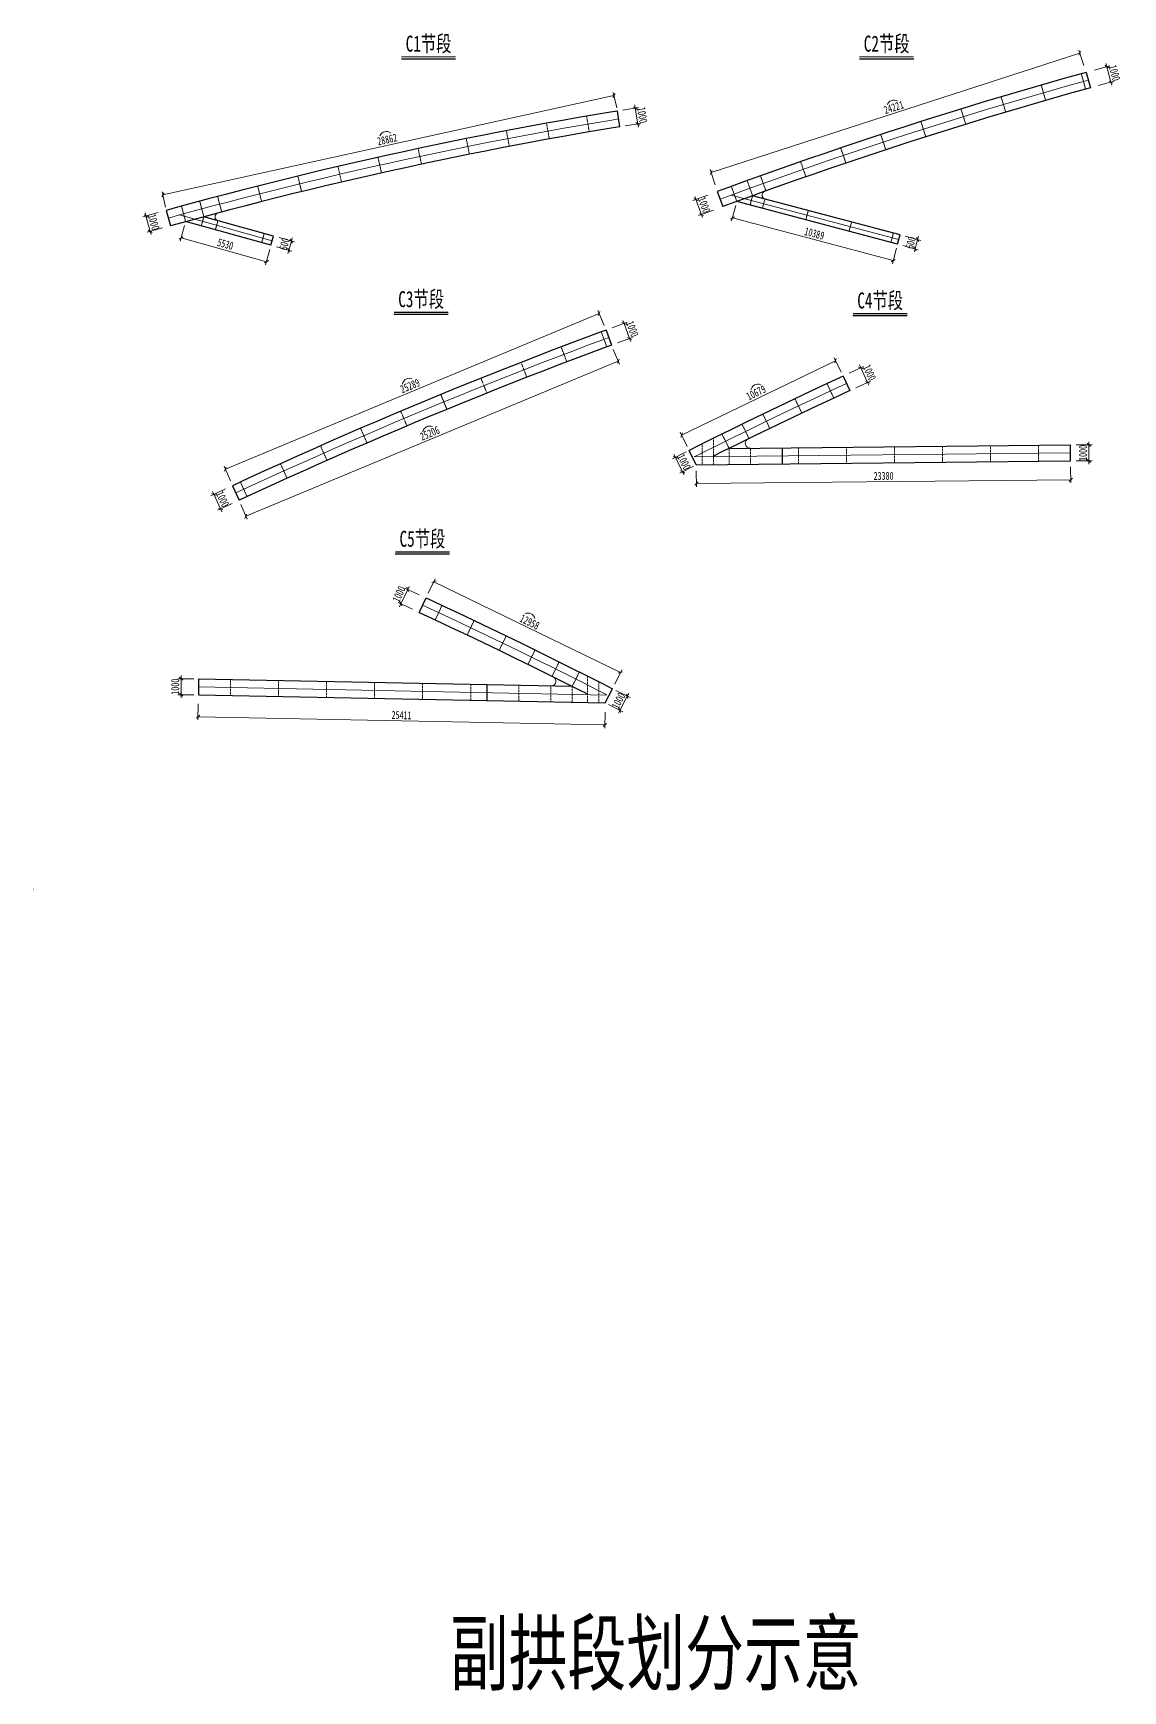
# Model space of a CAD drawing. Header units: millimetres. Extents: x -107417 to 789443, y 114680 to 345248.
# Drawn here: x 335075 to 403132, y 241697 to 345248 of the extents above; entities that cross this region are included whole.
import ezdxf
from ezdxf.enums import TextEntityAlignment as Align

# ---------------------------------------------------------------- set-up
doc = ezdxf.new("R2010")
doc.units = ezdxf.units.MM
doc.linetypes.add('CENTER2', pattern=[28.575, 19.05, -3.175, 3.175, -3.175])
doc.linetypes.add('DASHED', pattern=[0.75, 0.5, -0.25])
doc.layers.get('Defpoints').update_dxf_attribs({"color": 8})
for name, color, linetype, lineweight in [('中心线', 2, 'CENTER2', 15), ('标注', 4, 'Continuous', 13), ('标注线及字体', 2, 'Continuous', 15), ('桥 构造粗实', 1, 'Continuous', 30), ('横隔板', 6, 'CENTER2', 18), ('细实线', 4, 'Continuous', 15)]:
    doc.layers.add(name, color=color, linetype=linetype, lineweight=lineweight)
doc.styles.add('111', font='仿宋_GB2312.TTF', dxfattribs={"width": 0.7})
doc.dimstyles.new('200', dxfattribs={"dimscale": 0, "dimtxt": 2.5, "dimasz": 1, "dimexe": 1, "dimexo": 1, "dimgap": 0.6, "dimtad": 1, "dimdec": 0, "dimdsep": 46, "dimtxsty": '111', "dimblk": 'OBLIQUE', "dimcen": 0, "dimclrd": 4, "dimclre": 4, "dimclrt": 4, "dimadec": 1, "dimazin": 2, "dimtfac": 1, "dimtdec": 0, "dimtix": 1, "dimtmove": 2, "dimatfit": 3, "dimfxl": 4, "dimfxlon": 1, "dimtolj": 1, "dimlwd": -1, "dimlwe": -1, "dimarcsym": 0})

# ---------------------------------------------------------------- blocks, each defined once
blk = doc.blocks.new('_Oblique')
at = {"color": 0, "linetype": 'ByBlock', "lineweight": -2}
blk.add_line((-0.5, -0.5), (0.5, 0.5), dxfattribs=at)
blk = doc.blocks.new('*D135')
at = {"layer": 'Defpoints', "color": 0}
for p in [(385191, 324788), (385657, 323823), (376041, 319178)]:
    blk.add_point(p, dxfattribs=at)
at = {"layer": '细实线', "color": 4}
for p, q in [((375575, 320143), (385191, 324788)), ((385539, 324067), (385104, 324968)), ((375923, 319423), (375488, 320323))]:
    blk.add_line(p, q, dxfattribs=at)
at = {"layer": '细实线', "color": 4, "xscale": 199.9999999999998, "yscale": 199.9999999999998, "zscale": 199.9999999999998}
for p, rotation in [((385191, 324788), 25.77917402964277), ((375575, 320143), 205.7791740296427)]:
    blk.add_blockref('_Oblique', p, dxfattribs=dict(at, rotation=rotation))
at = {"layer": '细实线', "color": 4, "insert": (380227, 322788), "char_height": 500, "attachment_point": 5, "rotation": 25.77917, "style": '111'}
blk.add_mtext('\\A1;10679', dxfattribs=at)
blk = doc.blocks.new('*D136')
at = {"layer": 'Defpoints', "color": 0, "transparency": 16777216}
for p in [(386764, 324338), (385657, 323823), (386080, 322916)]:
    blk.add_point(p, dxfattribs=at)
at = {"layer": '细实线', "color": 4, "transparency": 16777216}
for p, q in [((386039, 324000), (386945, 324422)), ((386764, 324338), (386680, 324519)), ((387186, 323431), (386764, 324338)), ((386461, 323094), (387368, 323516)), ((387186, 323431), (387271, 323250))]:
    blk.add_line(p, q, dxfattribs=at)
at = {"layer": '细实线', "color": 4, "transparency": 16777216, "xscale": 199.9999999999998, "yscale": 199.9999999999998, "zscale": 199.9999999999998}
for p, rotation in [((386764, 324338), 294.9657163053859), ((387186, 323431), 114.9657163053859)]:
    blk.add_blockref('_Oblique', p, dxfattribs=dict(at, rotation=rotation))
at = {"layer": '细实线', "color": 4, "transparency": 16777216, "insert": (387311, 324041), "char_height": 500, "attachment_point": 5, "rotation": 294.96572, "style": '111'}
blk.add_mtext('\\A1;1000', dxfattribs=at)
blk = doc.blocks.new('*D137')
at = {"layer": 'Defpoints', "color": 0}
for p in [(376489, 318284), (399869, 318523), (399880, 317352)]:
    blk.add_point(p, dxfattribs=at)
at = {"layer": '细实线', "color": 4}
for p, q in [((376493, 317913), (376503, 316913)), ((399872, 318152), (399883, 317152)), ((376501, 317113), (399880, 317352))]:
    blk.add_line(p, q, dxfattribs=at)
at = {"layer": '细实线', "color": 4, "xscale": 199.9999999999998, "yscale": 199.9999999999998, "zscale": 199.9999999999998}
for p, rotation in [((376501, 317113), 180.5857953001401), ((399880, 317352), 0.5857953001401472)]:
    blk.add_blockref('_Oblique', p, dxfattribs=dict(at, rotation=rotation))
at = {"layer": '细实线', "color": 4, "insert": (388187, 317590), "char_height": 500, "attachment_point": 5, "rotation": 0.5858, "style": '111'}
blk.add_mtext('\\A1;23380', dxfattribs=at)
blk = doc.blocks.new('*D138')
at = {"layer": 'Defpoints', "color": 0, "transparency": 16777216}
for p in [(399869, 319523), (399869, 318523), (401014, 318523)]:
    blk.add_point(p, dxfattribs=at)
at = {"layer": '细实线', "color": 4, "transparency": 16777216}
for p, q in [((400214, 319523), (401214, 319523)), ((401014, 319523), (401014, 319723)), ((401014, 319523), (401014, 318523)), ((400214, 318523), (401214, 318523)), ((401014, 318523), (401014, 318323))]:
    blk.add_line(p, q, dxfattribs=at)
at = {"layer": '细实线', "color": 4, "transparency": 16777216, "xscale": 199.9999999999998, "yscale": 199.9999999999998, "zscale": 199.9999999999998}
for p, rotation in [((401014, 319523), 270), ((401014, 318523), 90)]:
    blk.add_blockref('_Oblique', p, dxfattribs=dict(at, rotation=rotation))
at = {"layer": '细实线', "color": 4, "transparency": 16777216, "insert": (400644, 319023), "char_height": 500, "attachment_point": 5, "rotation": 90, "style": '111'}
blk.add_mtext('\\A1;1000', dxfattribs=at)
blk = doc.blocks.new('*D139')
at = {"layer": 'Defpoints', "color": 0, "transparency": 16777216}
for p in [(370422, 327735), (370853, 326700), (347516, 316978)]:
    blk.add_point(p, dxfattribs=at)
at = {"layer": '细实线', "color": 4, "transparency": 16777216}
for p, q in [((347085, 318013), (370422, 327735)), ((370730, 326996), (370345, 327919)), ((347393, 317274), (347008, 318197))]:
    blk.add_line(p, q, dxfattribs=at)
at = {"layer": '细实线', "color": 4, "transparency": 16777216, "xscale": 199.9999999999998, "yscale": 199.9999999999998, "zscale": 199.9999999999998}
for p, rotation in [((370422, 327735), 22.61576914967875), ((347085, 318013), 202.6157691496787)]:
    blk.add_blockref('_Oblique', p, dxfattribs=dict(at, rotation=rotation))
at = {"layer": '细实线', "color": 4, "transparency": 16777216, "insert": (358611, 323215), "char_height": 500, "attachment_point": 5, "rotation": 22.61577, "style": '111'}
blk.add_mtext('\\A1;25289', dxfattribs=at)
blk = doc.blocks.new('*D140')
at = {"layer": 'Defpoints', "color": 0, "transparency": 16777216}
for p in [(347515, 316978), (346361, 316440), (347937, 316071)]:
    blk.add_point(p, dxfattribs=at)
at = {"layer": '细实线', "color": 4, "transparency": 16777216}
for p, q in [((347086, 316778), (346180, 316356)), ((346361, 316440), (346277, 316622)), ((346783, 315534), (346361, 316440)), ((347509, 315871), (346602, 315449)), ((346783, 315534), (346868, 315353))]:
    blk.add_line(p, q, dxfattribs=at)
at = {"layer": '细实线', "color": 4, "transparency": 16777216, "xscale": 199.9999999999998, "yscale": 199.9999999999998, "zscale": 199.9999999999998}
for p, rotation in [((346361, 316440), 294.9657163053859), ((346783, 315534), 114.9657163053859)]:
    blk.add_blockref('_Oblique', p, dxfattribs=dict(at, rotation=rotation))
at = {"layer": '细实线', "color": 4, "transparency": 16777216, "insert": (346908, 316143), "char_height": 500, "attachment_point": 5, "rotation": 294.96572, "style": '111'}
blk.add_mtext('\\A1;1000', dxfattribs=at)
blk = doc.blocks.new('*D141')
at = {"layer": 'Defpoints', "color": 0, "transparency": 16777216}
for p in [(370853, 326700), (371978, 327115), (371199, 325762)]:
    blk.add_point(p, dxfattribs=at)
at = {"layer": '细实线', "color": 4, "transparency": 16777216}
for p, q in [((371978, 327115), (371909, 327303)), ((371228, 326838), (372166, 327184)), ((371574, 325900), (372512, 326246)), ((372324, 326177), (371978, 327115)), ((372324, 326177), (372394, 325989))]:
    blk.add_line(p, q, dxfattribs=at)
at = {"layer": '细实线', "color": 4, "transparency": 16777216, "xscale": 199.9999999999998, "yscale": 199.9999999999998, "zscale": 199.9999999999998}
for p, rotation in [((371978, 327115), 290.2457707662396), ((372324, 326177), 110.2457707662396)]:
    blk.add_blockref('_Oblique', p, dxfattribs=dict(at, rotation=rotation))
at = {"layer": '细实线', "color": 4, "transparency": 16777216, "insert": (372498, 326774), "char_height": 500, "attachment_point": 5, "rotation": 290.24577, "style": '111'}
blk.add_mtext('\\A1;1000', dxfattribs=at)
blk = doc.blocks.new('*D142')
at = {"layer": 'Defpoints', "color": 0, "transparency": 16777216}
for p in [(376468, 334857), (377800, 335348), (378146, 334410)]:
    blk.add_point(p, dxfattribs=at)
at = {"layer": '细实线', "color": 4, "transparency": 16777216}
for p, q in [((377219, 335134), (376280, 334788)), ((376468, 334857), (376399, 335045)), ((376814, 333919), (376468, 334857)), ((377565, 334196), (376627, 333850)), ((376814, 333919), (376883, 333731))]:
    blk.add_line(p, q, dxfattribs=at)
at = {"layer": '细实线', "color": 4, "transparency": 16777216, "xscale": 199.9999999999998, "yscale": 199.9999999999998, "zscale": 199.9999999999998}
for p, rotation in [((376468, 334857), 290.2457707662396), ((376814, 333919), 110.2457707662396)]:
    blk.add_blockref('_Oblique', p, dxfattribs=dict(at, rotation=rotation))
at = {"layer": '细实线', "color": 4, "transparency": 16777216, "insert": (376988, 334516), "char_height": 500, "attachment_point": 5, "rotation": 290.24577, "style": '111'}
blk.add_mtext('\\A1;1000', dxfattribs=at)
blk = doc.blocks.new('*D143')
at = {"layer": 'Defpoints', "color": 0, "transparency": 16777216}
for p in [(400453, 343991), (400840, 342797), (377800, 335348)]:
    blk.add_point(p, dxfattribs=at)
at = {"layer": '细实线', "color": 4, "transparency": 16777216}
for p, q in [((377414, 336543), (400453, 343991)), ((400700, 343230), (400392, 344182)), ((377660, 335782), (377352, 336733))]:
    blk.add_line(p, q, dxfattribs=at)
at = {"layer": '细实线', "color": 4, "transparency": 16777216, "xscale": 199.9999999999998, "yscale": 199.9999999999998, "zscale": 199.9999999999998}
for p, rotation in [((400453, 343991), 17.91513529321717), ((377414, 336543), 197.9151352932172)]:
    blk.add_blockref('_Oblique', p, dxfattribs=dict(at, rotation=rotation))
at = {"layer": '细实线', "color": 4, "transparency": 16777216, "insert": (388820, 340619), "char_height": 500, "attachment_point": 5, "rotation": 17.91514, "style": '111'}
blk.add_mtext('\\A1;24221', dxfattribs=at)
blk = doc.blocks.new('*D144')
at = {"layer": 'Defpoints', "color": 0, "transparency": 16777216}
for p in [(379024, 334733), (389065, 332062), (388792, 331037)]:
    blk.add_point(p, dxfattribs=at)
at = {"layer": '细实线', "color": 4, "transparency": 16777216}
for p, q in [((378957, 334481), (378700, 333515)), ((378752, 333708), (388792, 331037)), ((388998, 331811), (388741, 330844))]:
    blk.add_line(p, q, dxfattribs=at)
at = {"layer": '细实线', "color": 4, "transparency": 16777216, "xscale": 199.9999999999998, "yscale": 199.9999999999998, "zscale": 199.9999999999998}
for p, rotation in [((378752, 333708), 165.1039070504736), ((388792, 331037), 345.1039070504736)]:
    blk.add_blockref('_Oblique', p, dxfattribs=dict(at, rotation=rotation))
at = {"layer": '细实线', "color": 4, "transparency": 16777216, "insert": (383867, 332730), "char_height": 500, "attachment_point": 5, "rotation": 345.10391, "style": '111'}
blk.add_mtext('\\A1;10389', dxfattribs=at)
blk = doc.blocks.new('*D145')
at = {"layer": 'Defpoints', "color": 0, "transparency": 16777216}
for p in [(389219, 332642), (389065, 332062), (390161, 331771)]:
    blk.add_point(p, dxfattribs=at)
at = {"layer": '细实线', "color": 4, "transparency": 16777216}
for p, q in [((389542, 332556), (390509, 332299)), ((390315, 332351), (390367, 332544)), ((389388, 331976), (390354, 331719)), ((390161, 331771), (390110, 331578)), ((390315, 332351), (390161, 331771))]:
    blk.add_line(p, q, dxfattribs=at)
at = {"layer": '细实线', "color": 4, "transparency": 16777216, "xscale": 199.9999999999998, "yscale": 199.9999999999998, "zscale": 199.9999999999998}
for p, rotation in [((390315, 332351), 255.1039070504738), ((390161, 331771), 75.10390705047378)]:
    blk.add_blockref('_Oblique', p, dxfattribs=dict(at, rotation=rotation))
at = {"layer": '细实线', "color": 4, "transparency": 16777216, "insert": (389881, 332156), "char_height": 500, "attachment_point": 5, "rotation": 75.10391, "style": '111'}
blk.add_mtext('\\A1;600', dxfattribs=at)
blk = doc.blocks.new('*D146')
at = {"layer": 'Defpoints', "color": 0, "transparency": 16777216}
for p in [(342121, 333828), (343391, 334179), (343657, 333215)]:
    blk.add_point(p, dxfattribs=at)
at = {"layer": '细实线', "color": 4, "transparency": 16777216}
for p, q in [((342892, 334041), (341928, 333775)), ((342121, 333828), (342068, 334021)), ((342387, 332864), (342121, 333828)), ((343158, 333077), (342194, 332811)), ((342387, 332864), (342440, 332671))]:
    blk.add_line(p, q, dxfattribs=at)
at = {"layer": '细实线', "color": 4, "transparency": 16777216, "xscale": 199.9999999999998, "yscale": 199.9999999999998, "zscale": 199.9999999999998}
for p, rotation in [((342121, 333828), 285.4360448940577), ((342387, 332864), 105.4360448940577)]:
    blk.add_blockref('_Oblique', p, dxfattribs=dict(at, rotation=rotation))
at = {"layer": '细实线', "color": 4, "transparency": 16777216, "insert": (342611, 333444), "char_height": 500, "attachment_point": 5, "rotation": 285.43604, "style": '111'}
blk.add_mtext('\\A1;1000', dxfattribs=at)
blk = doc.blocks.new('*D147')
at = {"layer": 'Defpoints', "color": 0, "transparency": 16777216}
for p in [(344600, 333474), (349928, 331994), (349644, 330972)]:
    blk.add_point(p, dxfattribs=at)
at = {"layer": '细实线', "color": 4, "transparency": 16777216}
for p, q in [((344530, 333223), (344262, 332260)), ((344316, 332452), (349644, 330972)), ((349858, 331743), (349591, 330780))]:
    blk.add_line(p, q, dxfattribs=at)
at = {"layer": '细实线', "color": 4, "transparency": 16777216, "xscale": 199.9999999999998, "yscale": 199.9999999999998, "zscale": 199.9999999999998}
for p, rotation in [((344316, 332452), 164.4762664412708), ((349644, 330972), 344.4762664412708)]:
    blk.add_blockref('_Oblique', p, dxfattribs=dict(at, rotation=rotation))
at = {"layer": '细实线', "color": 4, "transparency": 16777216, "insert": (347079, 332069), "char_height": 500, "attachment_point": 5, "rotation": 344.47627, "style": '111'}
blk.add_mtext('\\A1;5530', dxfattribs=at)
blk = doc.blocks.new('*D148')
at = {"layer": 'Defpoints', "color": 0, "transparency": 16777216}
for p in [(371351, 341349), (371564, 340384), (343391, 334179)]:
    blk.add_point(p, dxfattribs=at)
at = {"layer": '细实线', "color": 4, "transparency": 16777216}
for p, q in [((343178, 335144), (371351, 341349)), ((371521, 340579), (371308, 341544)), ((343348, 334374), (343135, 335339))]:
    blk.add_line(p, q, dxfattribs=at)
at = {"layer": '细实线', "color": 4, "transparency": 16777216, "xscale": 199.9999999999998, "yscale": 199.9999999999998, "zscale": 199.9999999999998}
for p, rotation in [((371351, 341349), 12.4209331743771), ((343178, 335144), 192.4209331743771)]:
    blk.add_blockref('_Oblique', p, dxfattribs=dict(at, rotation=rotation))
at = {"layer": '细实线', "color": 4, "transparency": 16777216, "insert": (357185, 338608), "char_height": 500, "attachment_point": 5, "rotation": 12.42093, "style": '111'}
blk.add_mtext('\\A1;28862', dxfattribs=at)
blk = doc.blocks.new('*D149')
at = {"layer": 'Defpoints', "color": 0, "transparency": 16777216}
for p in [(371564, 340384), (372679, 340566), (371725, 339397)]:
    blk.add_point(p, dxfattribs=at)
at = {"layer": '细实线', "color": 4, "transparency": 16777216}
for p, q in [((372679, 340566), (372646, 340763)), ((371889, 340437), (372876, 340598)), ((372840, 339579), (372679, 340566)), ((372050, 339450), (373037, 339611)), ((372840, 339579), (372872, 339381))]:
    blk.add_line(p, q, dxfattribs=at)
at = {"layer": '细实线', "color": 4, "transparency": 16777216, "xscale": 199.9999999999998, "yscale": 199.9999999999998, "zscale": 199.9999999999998}
for p, rotation in [((372679, 340566), 279.2720327565289), ((372840, 339579), 99.2720327565289)]:
    blk.add_blockref('_Oblique', p, dxfattribs=dict(at, rotation=rotation))
at = {"layer": '细实线', "color": 4, "transparency": 16777216, "insert": (373124, 340132), "char_height": 500, "attachment_point": 5, "rotation": 279.27203, "style": '111'}
blk.add_mtext('\\A1;1000', dxfattribs=at)
blk = doc.blocks.new('*D150')
at = {"layer": 'Defpoints', "color": 0, "transparency": 16777216}
for p in [(350088, 332572), (349928, 331994), (351043, 331684)]:
    blk.add_point(p, dxfattribs=at)
at = {"layer": '细实线', "color": 4, "transparency": 16777216}
for p, q in [((350433, 332476), (351397, 332209)), ((351204, 332262), (351257, 332455)), ((350272, 331898), (351236, 331631)), ((351043, 331684), (350990, 331491)), ((351204, 332262), (351043, 331684))]:
    blk.add_line(p, q, dxfattribs=at)
at = {"layer": '细实线', "color": 4, "transparency": 16777216, "xscale": 199.9999999999998, "yscale": 199.9999999999998, "zscale": 199.9999999999998}
for p, rotation in [((351043, 331684), 74.47626644129011), ((351204, 332262), 254.4762664412901)]:
    blk.add_blockref('_Oblique', p, dxfattribs=dict(at, rotation=rotation))
at = {"layer": '细实线', "color": 4, "transparency": 16777216, "insert": (350767, 332072), "char_height": 500, "attachment_point": 5, "rotation": 74.47627, "style": '111'}
blk.add_mtext('\\A1;600', dxfattribs=at)
blk = doc.blocks.new('*D151')
at = {"layer": 'Defpoints', "color": 0, "transparency": 16777216}
for p in [(400840, 342797), (402124, 343151), (401106, 341833)]:
    blk.add_point(p, dxfattribs=at)
at = {"layer": '细实线', "color": 4, "transparency": 16777216}
for p, q in [((401353, 342938), (402317, 343205)), ((402124, 343151), (402071, 343344)), ((402391, 342187), (402124, 343151)), ((401619, 341974), (402583, 342241)), ((402391, 342187), (402444, 341995))]:
    blk.add_line(p, q, dxfattribs=at)
at = {"layer": '细实线', "color": 4, "transparency": 16777216, "xscale": 199.9999999999998, "yscale": 199.9999999999998, "zscale": 199.9999999999998}
for p, rotation in [((402124, 343151), 285.4360448940577), ((402391, 342187), 105.4360448940577)]:
    blk.add_blockref('_Oblique', p, dxfattribs=dict(at, rotation=rotation))
at = {"layer": '细实线', "color": 4, "transparency": 16777216, "insert": (402614, 342768), "char_height": 500, "attachment_point": 5, "rotation": 285.43604, "style": '111'}
blk.add_mtext('\\A1;1000', dxfattribs=at)
blk = doc.blocks.new('*D152')
at = {"layer": 'Defpoints', "color": 0, "transparency": 16777216}
for p in [(371199, 325762), (371617, 324758), (347937, 316071)]:
    blk.add_point(p, dxfattribs=at)
at = {"layer": '细实线', "color": 4, "transparency": 16777216}
for p, q in [((371310, 325497), (371694, 324574)), ((348355, 315068), (371617, 324758)), ((348048, 315806), (348432, 314883))]:
    blk.add_line(p, q, dxfattribs=at)
at = {"layer": '细实线', "color": 4, "transparency": 16777216, "xscale": 199.9999999999998, "yscale": 199.9999999999998, "zscale": 199.9999999999998}
for p, rotation in [((371617, 324758), 22.61588549800887), ((348355, 315068), 202.6158854980089)]:
    blk.add_blockref('_Oblique', p, dxfattribs=dict(at, rotation=rotation))
at = {"layer": '细实线', "color": 4, "transparency": 16777216, "insert": (359844, 320255), "char_height": 500, "attachment_point": 5, "rotation": 22.61589, "style": '111'}
blk.add_mtext('\\A1;25206', dxfattribs=at)
blk = doc.blocks.new('*D161')
at = {"layer": 'Defpoints', "color": 0, "transparency": 16777216}
for p in [(359612, 309970), (358044, 309597), (359190, 309064)]:
    blk.add_point(p, dxfattribs=at)
at = {"layer": '细实线', "color": 4, "transparency": 16777216}
for p, q in [((358466, 310504), (358551, 310685)), ((358769, 309260), (357863, 309682)), ((358466, 310504), (358044, 309597)), ((359191, 310166), (358285, 310588)), ((358044, 309597), (357960, 309416))]:
    blk.add_line(p, q, dxfattribs=at)
at = {"layer": '细实线', "color": 4, "transparency": 16777216, "xscale": 199.9999999999998, "yscale": 199.9999999999998, "zscale": 199.9999999999998}
for p, rotation in [((358044, 309597), 65.03428369172575), ((358466, 310504), 245.0342836917258)]:
    blk.add_blockref('_Oblique', p, dxfattribs=dict(at, rotation=rotation))
at = {"layer": '细实线', "color": 4, "transparency": 16777216, "insert": (357920, 310207), "char_height": 500, "attachment_point": 5, "rotation": 65.03428, "style": '111'}
blk.add_mtext('\\A1;1000', dxfattribs=at)
blk = doc.blocks.new('*D162')
at = {"layer": 'Defpoints', "color": 0}
for p in [(359612, 309970), (371753, 305307), (371261, 304297)]:
    blk.add_point(p, dxfattribs=at)
at = {"layer": '细实线', "color": 4}
for p, q in [((359754, 310261), (360191, 311160)), ((360104, 310980), (371753, 305307)), ((371402, 304587), (371840, 305486))]:
    blk.add_line(p, q, dxfattribs=at)
at = {"layer": '细实线', "color": 4, "xscale": 199.9999999999998, "yscale": 199.9999999999998, "zscale": 199.9999999999998}
for p, rotation in [((360104, 310980), 154.0314142669609), ((371753, 305307), 334.031414266961)]:
    blk.add_blockref('_Oblique', p, dxfattribs=dict(at, rotation=rotation))
at = {"layer": '细实线', "color": 4, "insert": (366085, 308465), "char_height": 500, "attachment_point": 5, "rotation": 334.03141, "style": '111'}
blk.add_mtext('\\A1;12958', dxfattribs=at)
blk = doc.blocks.new('*D163')
at = {"layer": 'Defpoints', "color": 0}
for p in [(345401, 303924), (370806, 303406), (345373, 302549)]:
    blk.add_point(p, dxfattribs=at)
at = {"layer": '细实线', "color": 4}
for p, q in [((345389, 303349), (345369, 302349)), ((370778, 302032), (345373, 302549)), ((370795, 302831), (370774, 301832))]:
    blk.add_line(p, q, dxfattribs=at)
at = {"layer": '细实线', "color": 4, "xscale": 199.9999999999998, "yscale": 199.9999999999998, "zscale": 199.9999999999998}
for p, rotation in [((345373, 302549), 178.8322584214023), ((370778, 302032), 358.8322584214023)]:
    blk.add_blockref('_Oblique', p, dxfattribs=dict(at, rotation=rotation))
at = {"layer": '细实线', "color": 4, "insert": (358083, 302643), "char_height": 500, "attachment_point": 5, "rotation": 358.83226, "style": '111'}
blk.add_mtext('\\A1;25411', dxfattribs=at)
blk = doc.blocks.new('*D164')
at = {"layer": 'Defpoints', "color": 0, "transparency": 16777216}
for p in [(344317, 304924), (345401, 304924), (345401, 303924)]:
    blk.add_point(p, dxfattribs=at)
at = {"layer": '细实线', "color": 4, "transparency": 16777216}
for p, q in [((345117, 304924), (344117, 304924)), ((344317, 304924), (344317, 305124)), ((344317, 303924), (344317, 304924)), ((345117, 303924), (344117, 303924)), ((344317, 303924), (344317, 303724))]:
    blk.add_line(p, q, dxfattribs=at)
at = {"layer": '细实线', "color": 4, "transparency": 16777216, "xscale": 199.9999999999998, "yscale": 199.9999999999998, "zscale": 199.9999999999998}
for p, rotation in [((344317, 304924), 270), ((344317, 303924), 90)]:
    blk.add_blockref('_Oblique', p, dxfattribs=dict(at, rotation=rotation))
at = {"layer": '细实线', "color": 4, "transparency": 16777216, "insert": (343947, 304424), "char_height": 500, "attachment_point": 5, "rotation": 90, "style": '111'}
blk.add_mtext('\\A1;1000', dxfattribs=at)
blk = doc.blocks.new('*D168')
at = {"layer": 'Defpoints', "color": 0}
for p in [(370806, 303406), (371261, 304297), (372178, 303829)]:
    blk.add_point(p, dxfattribs=at)
at = {"layer": '细实线', "color": 4}
for p, q in [((371465, 304193), (372356, 303738)), ((371724, 302938), (372178, 303829)), ((372178, 303829), (372269, 304007)), ((371011, 303302), (371902, 302848)), ((371724, 302938), (371633, 302760))]:
    blk.add_line(p, q, dxfattribs=at)
at = {"layer": '细实线', "color": 4, "xscale": 199.9999999999998, "yscale": 199.9999999999998, "zscale": 199.9999999999998}
for p, rotation in [((372178, 303829), 242.9820432301862), ((371724, 302938), 62.98204323018621)]:
    blk.add_blockref('_Oblique', p, dxfattribs=dict(at, rotation=rotation))
at = {"layer": '细实线', "color": 4, "insert": (371632, 303546), "char_height": 500, "attachment_point": 5, "rotation": 62.98204, "style": '111'}
blk.add_mtext('\\A1;1000', dxfattribs=at)
blk = doc.blocks.new('*D169')
at = {"layer": 'Defpoints', "color": 0}
for p in [(376041, 319178), (376489, 318284), (375634, 317855)]:
    blk.add_point(p, dxfattribs=at)
at = {"layer": '细实线', "color": 4}
for p, q in [((375862, 319088), (375007, 318659)), ((375185, 318749), (375096, 318927)), ((375185, 318749), (375634, 317855)), ((376311, 318195), (375455, 317765)), ((375634, 317855), (375724, 317676))]:
    blk.add_line(p, q, dxfattribs=at)
at = {"layer": '细实线', "color": 4, "xscale": 199.9999999999998, "yscale": 199.9999999999998, "zscale": 199.9999999999998}
for p, rotation in [((375185, 318749), 296.6501661137066), ((375634, 317855), 116.6501661137066)]:
    blk.add_blockref('_Oblique', p, dxfattribs=dict(at, rotation=rotation))
at = {"layer": '细实线', "color": 4, "insert": (375730, 318462), "char_height": 500, "attachment_point": 5, "rotation": 296.65017, "style": '111'}
blk.add_mtext('\\A1;1000', dxfattribs=at)

msp = doc.modelspace()

# ---------------------------------------------------------------- linework, layer by layer
at = {"color": 4}
for p, q in [((358071.8, 343651.6), (361462.7, 343651.6)), ((386682.2, 343651.6), (390073.1, 343651.6)), ((357607.2, 327692.9), (360998.1, 327692.9)), ((386276.6, 327606), (389667.5, 327606)), ((357687.2, 312719.3), (361078.1, 312719.3))]:
    msp.add_line(p, q, dxfattribs=at)
at = {"color": 6, "const_width": 72}
for points in [[(358071.8, 343771.6), (361462.7, 343771.6)], [(386682.2, 343771.6), (390073.1, 343771.6)], [(357607.2, 327812.9), (360998.1, 327812.9)], [(386276.6, 327726), (389667.5, 327726)], [(357687.2, 312839.3), (361078.1, 312839.3)]]:
    msp.add_lwpolyline(points, dxfattribs=at)
at = {"layer": '中心线', "color": 2, "linetype": 'DASHED', "ltscale": 2}
for p, q in [((398034.3, 342003.8), (398311.3, 341042.9)), ((400537.9, 342713.2), (400807.7, 341750.3)), ((395529, 341269.6), (395816.6, 340311.8)), ((369639.2, 340061.3), (369808.1, 339075.7)), ((390522, 339725.5), (390823.7, 338772.1)), ((393025.5, 340509.7), (393320.2, 339554.1)), ((364629.6, 339152.6), (364817.7, 338170.4)), ((367133.4, 339619.9), (367313.8, 338636.3)), ((388016.8, 338914.6), (388328.9, 337964.6)), ((359120.1, 338037.1), (359327.1, 337058.8)), ((385511.6, 338079.5), (385834, 337132.9)), ((354110.7, 336916.4), (354336.5, 335942.3)), ((356614.5, 337488.7), (356832.8, 336512.8)), ((383008.2, 337218.7), (383337.4, 336274.5)), ((349101.5, 335694.8), (349345.8, 334725.1)), ((351605.2, 336317.5), (351842.1, 335346)), ((379024.4, 334733.3), (378681.7, 335672.7)), ((380009.7, 335092), (379670.4, 336032.7)), ((380503.1, 336333.1), (380842.5, 335392.5)), ((345735, 333781.4), (345476.1, 334747.3)), ((346596, 335045.4), (346851.3, 334078.6)), ((380009.7, 335092), (379855.5, 334512.2)), ((380625.1, 334307.5), (380779.4, 334887.3)), ((344599.8, 333474), (344337.2, 334438.9)), ((345574.5, 333203.2), (345735, 333781.4)), ((346455.8, 332958.4), (346616.4, 333536.6)), ((383331, 333587.7), (383485.3, 334167.5)), ((386036.9, 332867.9), (386191.2, 333447.7)), ((349346.3, 332155.5), (349506.9, 332733.6)), ((388646.2, 332173.8), (388800.4, 332753.7)), ((370901.1, 325651.8), (370551.7, 326588.7)), ((368048.4, 325647.3), (368404.4, 324712.8)), ((365543.5, 324681), (365909.3, 323750.3)), ((363040.3, 323689.1), (363412.5, 322760.9)), ((384656, 323356.3), (385081.1, 322451.1)), ((360537.1, 322673), (360915.7, 321747.4)), ((382653, 322411.6), (383084, 321509.3)), ((358032.3, 321630), (358420.5, 320708.4)), ((380650.1, 321450.8), (381087, 320551.3)), ((355529.2, 320563.4), (355923.6, 319644.5)), ((378539, 319305.2), (378096.2, 320201.9)), ((379348.6, 320817.5), (379788.4, 319919.4)), ((353024.5, 319470), (353428.3, 318555.2)), ((376868.5, 319592.5), (376868.5, 318283)), ((377568.5, 319941), (377568.5, 318295.3)), ((378539, 319305.2), (378539, 318305.2)), ((379868.5, 319318.8), (379868.5, 318318.8)), ((382868.5, 318349.5), (382868.5, 319349.5)), ((385868.5, 318380.2), (385868.5, 319380.2)), ((388868.5, 318410.9), (388868.5, 319410.9)), ((391868.5, 318441.5), (391868.5, 319441.5)), ((394868.5, 318472.2), (394868.5, 319472.2)), ((397868.5, 318502.9), (397868.5, 319502.9)), ((350522.2, 318353.4), (350932.1, 317441.3)), ((348016.9, 317209.2), (348435.9, 316301.3)), ((360613.5, 309504.1), (360188.5, 308598.9)), ((362615, 308560.1), (362187, 307656.4)), ((364619.5, 307598.6), (364182.6, 306699.1)), ((365981.1, 305822.3), (366420.9, 306720.4)), ((367923.8, 305977.9), (367478.2, 305082.6)), ((347401, 304883.1), (347401, 303883.1)), ((350401, 304822), (350401, 303822)), ((353401, 304760.8), (353401, 303760.8)), ((356401, 304699.7), (356401, 303699.7)), ((359401, 304638.5), (359401, 303638.5)), ((362401, 304577.4), (362401, 303577.4)), ((365401, 304516.2), (365401, 303516.2)), ((367401, 304475.4), (367401, 303475.4)), ((368748.5, 304448), (369197, 305341.7)), ((368748.5, 304448), (368748.5, 303448)), ((369701, 303414.3), (369701, 305088.5)), ((370401, 303414.3), (370401, 304734.4))]:
    msp.add_line(p, q, dxfattribs=at)
at = {"layer": '标注', "color": 8, "ltscale": 550}
for p, q in [((389141.8, 332352.4), (378672.8, 335137.2)), ((350008.2, 332283.1), (344223.6, 333889.8)), ((376368.5, 318783), (399868.5, 319023.3)), ((345401, 304423.9), (370901, 303904.1))]:
    msp.add_line(p, q, dxfattribs=at)
at = {"layer": '标注', "ltscale": 550}
msp.add_line((335090.6, 291765.9), (335075.1, 291769.8), dxfattribs=at)
at = {"layer": '标注', "color": 8, "ltscale": 550}
for points in [[(400972.8, 342314.6), (400672.8, 342231.8), (399672.8, 341951.6), (398672.8, 341667.4), (397672.8, 341379.2), (396672.8, 341087), (395672.8, 340790.7), (394672.8, 340490.4), (393672.8, 340186), (392672.8, 339877.7), (391672.8, 339565.3), (390672.8, 339248.8), (389672.8, 338928.4), (388672.8, 338603.9), (387672.8, 338275.4), (386672.8, 337942.8), (385672.8, 337606.2), (384672.8, 337265.6), (383672.8, 336920.9), (382672.8, 336572.3), (381672.8, 336219.5), (380672.8, 335862.8), (379672.8, 335502), (378672.8, 335137.2), (377972.8, 334879)], [(371644.3, 339890.1), (371223.6, 339821.4), (370223.6, 339654.1), (369223.6, 339482.8), (368223.6, 339307.5), (367223.6, 339128.1), (366223.6, 338944.7), (365223.6, 338757.2), (364223.6, 338565.8), (363223.6, 338370.3), (362223.6, 338170.7), (361223.6, 337967.2), (360223.6, 337759.6), (359223.6, 337547.9), (358223.6, 337332.3), (357223.6, 337112.6), (356223.6, 336888.9), (355223.6, 336661.1), (354223.6, 336429.3), (353223.6, 336193.5), (352223.6, 335953.7), (351223.6, 335709.8), (350223.6, 335461.9), (349223.6, 335210), (348223.6, 334954), (347223.6, 334694), (346223.6, 334430), (345223.6, 334161.9), (344223.6, 333889.8), (343523.6, 333696.5)], [(371026.4, 326230.9), (370726.4, 326120.2), (369726.4, 325747.4), (368726.4, 325370.5), (367726.4, 324989.6), (366726.4, 324604.6), (365726.4, 324215.6), (364726.4, 323822.6), (363726.4, 323425.5), (362726.4, 323024.4), (361726.4, 322619.3), (360726.4, 322210.2), (359726.4, 321797), (358726.4, 321379.8), (357726.4, 320958.6), (356726.4, 320533.3), (355726.4, 320104), (354726.4, 319670.7), (353726.4, 319233.3), (352726.4, 318791.9), (351726.4, 318346.5), (350726.4, 317897), (349726.4, 317443.5), (348726.4, 316986), (347726.4, 316524.5)], [(385868.5, 323369.3), (384868.5, 322903.7), (383868.5, 322434.1), (382868.5, 321960.5), (381868.5, 321482.8), (380868.5, 321001.1), (379868.5, 320515.4), (378868.5, 320025.6), (377868.5, 319531.8), (376868.5, 319034), (376368.5, 318783)], [(359401, 309517.1), (360401, 309051.5), (361401, 308581.9), (362401, 308108.3), (363401, 307630.6), (364401, 307148.9), (365401, 306663.2), (366401, 306173.4), (367401, 305679.6), (368401, 305181.8), (369401, 304679.9), (370401, 304174), (370901, 303919.1)]]:
    msp.add_lwpolyline(points, dxfattribs=at)
at = {"layer": '标注'}
for centre, radius, start, end in [((380846.5, 335128.1), 250, 109.838107, 255.103907), ((379851.3, 319618.7), 300, 116.27999, 270.585795), ((367428.1, 304774.9), 300, 268.832258, 63.349834)]:
    msp.add_arc(centre, radius, start, end, dxfattribs=at)
at = {"layer": '标注', "ltscale": 550}
msp.add_arc((346684.6, 333777.1), 250, 105.005969, 254.476266, dxfattribs=at)
at = {"layer": '桥 构造粗实'}
for p, q in [((400839.7, 342796.6), (401105.9, 341832.6)), ((371724.8, 339396.6), (371563.7, 340383.6)), ((377799.8, 335348.2), (378145.8, 334409.9)), ((389064.7, 332062.5), (379024.4, 334733.3)), ((389219, 332642.3), (380009.7, 335092)), ((343390.5, 334178.5), (343656.7, 333214.6)), ((349927.9, 331994), (344599.8, 333474)), ((350088.5, 332572.1), (345735, 333781.4)), ((349927.9, 331994), (350088.5, 332572.1)), ((389064.7, 332062.5), (389219, 332642.3)), ((370853.4, 326700), (371199.4, 325761.8)), ((385657.5, 323822.6), (386079.6, 322916)), ((376489.4, 318284.3), (376040.9, 319178)), ((378539, 319305.2), (399868.5, 319523.3)), ((381868.5, 318339.3), (381868.5, 319339.3)), ((399868.5, 318523.3), (399868.5, 319523.3)), ((376489.4, 318284.3), (399868.5, 318523.3)), ((347515.4, 316977.8), (347937.4, 316071.2)), ((359190, 309063.8), (359612.1, 309970.4)), ((345401, 304923.9), (368748.5, 304448)), ((345401, 304923.9), (345401, 303923.9)), ((363401, 304557), (363401, 303557)), ((345401, 303923.9), (370806.5, 303406)), ((370806.5, 303406), (371260.7, 304296.9))]:
    msp.add_line(p, q, dxfattribs=at)
for points in [[(400839.7, 342796.6), (400538.8, 342713.5), (399537, 342432.8), (398535.2, 342148.1), (397533.5, 341859.4), (396531.7, 341566.6), (395529.9, 341269.8), (394528.1, 340969), (393526.4, 340664.1), (392524.6, 340355.2), (391522.8, 340042.3), (390521.1, 339725.3), (389519.4, 339404.2), (388517.6, 339079.2), (387515.9, 338750.1), (386514.2, 338417), (385512.5, 338079.8), (384510.7, 337738.6), (383509, 337393.4), (382507.3, 337044.1), (381505.7, 336690.8), (380504, 336333.4), (379502.3, 335972.1), (378500.6, 335606.6), (377799.8, 335348.2)], [(401105.9, 341832.6), (400806.8, 341750.1), (399808.6, 341470.4), (398810.4, 341186.7), (397812.2, 340899), (396814, 340607.3), (395815.7, 340311.6), (394817.5, 340011.8), (393819.3, 339708), (392821, 339400.1), (391822.8, 339088.3), (390824.5, 338772.4), (389826.3, 338452.5), (388828, 338128.6), (387829.7, 337800.6), (386831.5, 337468.6), (385833.2, 337132.6), (384834.9, 336792.6), (383836.6, 336448.5), (382838.3, 336100.4), (381840, 335748.3), (380841.7, 335392.2), (379843.3, 335032), (378845, 334667.8), (378145.8, 334409.9)], [(371563.7, 340383.6), (371142.1, 340314.7), (370140.2, 340147.1), (369138.2, 339975.5), (368136.3, 339799.8), (367134.4, 339620.1), (366132.5, 339436.3), (365130.6, 339248.5), (364128.6, 339056.7), (363126.7, 338860.8), (362124.8, 338660.9), (361122.9, 338456.9), (360121, 338248.9), (359119.2, 338036.9), (358117.3, 337820.9), (357115.4, 337600.8), (356113.5, 337376.6), (355111.7, 337148.4), (354109.8, 336916.2), (353107.9, 336680), (352106.1, 336439.7), (351104.2, 336195.4), (350102.4, 335947), (349100.6, 335694.6), (348098.7, 335438.2), (347096.9, 335177.7), (346095.1, 334913.2), (345093.3, 334644.6), (344091.4, 334372), (343390.5, 334178.5)], [(371724.8, 339396.6), (371305.2, 339328.1), (370307.1, 339161.2), (369309, 338990.2), (368310.9, 338815.2), (367312.9, 338636.1), (366314.8, 338453.1), (365316.7, 338266), (364318.6, 338074.9), (363320.5, 337879.7), (362322.4, 337680.6), (361324.3, 337477.4), (360326.2, 337270.2), (359328.1, 337059), (358330, 336843.7), (357331.8, 336624.5), (356333.7, 336401.2), (355335.6, 336173.8), (354337.5, 335942.5), (353339.3, 335707.1), (352341.2, 335467.7), (351343, 335224.3), (350344.9, 334976.8), (349346.7, 334725.4), (348348.5, 334469.9), (347350.4, 334210.3), (346352.2, 333946.8), (345354, 333679.2), (344355.8, 333407.6), (343656.7, 333214.6)], [(370853.4, 326700), (370552.5, 326589.1), (369550.9, 326215.6), (368549.2, 325838), (367547.6, 325456.5), (366545.9, 325070.9), (365544.3, 324681.3), (364542.7, 324287.6), (363541.1, 323889.9), (362539.5, 323488.2), (361537.9, 323082.4), (360536.3, 322672.6), (359534.7, 322258.8), (358533.1, 321840.9), (357531.5, 321419), (356529.9, 320993.1), (355528.4, 320563.1), (354526.8, 320129.1), (353525.3, 319691.1), (352523.7, 319249), (351522.2, 318802.9), (350520.7, 318352.7), (349519.1, 317898.6), (348517.6, 317440.4), (347516.1, 316978.1), (347515.4, 316977.8)], [(371199.4, 325761.8), (370900.3, 325651.4), (369901.9, 325279.2), (368903.6, 324902.9), (367905.2, 324522.6), (366906.8, 324138.3), (365908.5, 323749.9), (364910.1, 323357.6), (363911.7, 322961.1), (362913.3, 322560.7), (361914.9, 322156.2), (360916.5, 321747.7), (359918.1, 321335.2), (358919.7, 320918.7), (357921.3, 320498.1), (356922.9, 320073.5), (355924.4, 319644.9), (354926, 319212.2), (353927.5, 318775.5), (352929.1, 318334.8), (351930.6, 317890.1), (350932.1, 317441.3), (349933.7, 316988.5), (348935.2, 316531.7), (347937.4, 316071.2)], [(385657.5, 323822.6), (384656.7, 323356.7), (383655.2, 322886.3), (382653.7, 322412), (381652.3, 321933.6), (380650.8, 321451.2), (379649.3, 320964.8), (378647.9, 320474.3), (377646.4, 319979.8), (376645, 319481.2), (376040.9, 319178)], [(386079.6, 322916), (386078.8, 322915.7), (385080.3, 322450.8), (384081.8, 321981.9), (383083.3, 321508.9), (382084.8, 321032), (381086.2, 320551), (380087.7, 320066), (379089.2, 319576.9), (378090.6, 319083.8), (377568.5, 318823.9)], [(359612.1, 309970.4), (360612.8, 309504.5), (361614.3, 309034.1), (362615.8, 308559.8), (363617.3, 308081.4), (364618.7, 307599), (365620.2, 307112.6), (366621.7, 306622.1), (367623.1, 306127.6), (368624.6, 305629), (369626, 305126.4), (370627.4, 304619.8), (371260.7, 304296.9)], [(359190, 309063.8), (359190.7, 309063.5), (360189.2, 308598.6), (361187.7, 308129.7), (362186.2, 307656.7), (363184.8, 307179.8), (364183.3, 306698.8), (365181.8, 306213.8), (366180.4, 305724.7), (367178.9, 305231.6), (368177.5, 304734.5), (369176, 304233.4), (369701, 303967.8)]]:
    msp.add_lwpolyline(points, dxfattribs=at)
at = {"layer": '横隔板', "color": 6, "linetype": 'DASHED', "ltscale": 2}
msp.add_line((362123.9, 338660.7), (362323.4, 337680.8), dxfattribs=at)
at = {"layer": '细实线'}
for centre, start, end in [((388829.3, 340615.1), 59.362441, 160.573965), ((357138.9, 338654.6), 53.966138, 155.177663), ((358583.1, 323240.8), 67.315803, 168.527328), ((380342.1, 322871.7), 67.315803, 168.527328), ((359852.7, 320255.4), 67.315803, 168.527328), ((365979.9, 308573.6), 13.858703, 115.070228)]:
    msp.add_arc(centre, 450, start, end, dxfattribs=at)

# ---------------------------------------------------------------- texts
at = {"layer": '标注线及字体', "color": 0, "style": '111', "width": 0.7}
for s, height, p in [('C1节段', 1000, (359771.1, 344613.6)), ('C2节段', 1000, (388381.4, 344613.6)), ('C3节段', 1000, (359306.4, 328654.9)), ('C4节段', 1000, (387975.8, 328568)), ('C5节段', 1000, (359386.4, 313681.3)), ('副拱段划分示意', 3846.15, (373958.4, 244144))]:
    msp.add_text(s, height=height, dxfattribs=at).set_placement(p, align=Align.MIDDLE)

# ---------------------------------------------------------------- dimensions: what is measured, and where the dimension line sits
at = {"layer": '细实线'}
for p1, p2, distance, text, override, picture, middle in [((377799.8, 335348.2), (400839.7, 342796.6), 1255.6, '24221', {"dimscale": 200, "dimarcsym": 1}, '*D143', (388819.7, 340619.2)), ((343390.5, 334178.5), (371563.7, 340383.6), 988.8, '28862', {"dimscale": 200, "dimarcsym": 1}, '*D148', (357184.9, 338608)), ((347516.1, 316978.1), (370853.4, 326700), 1120.8, '25289', {"dimscale": 200, "dimarcsym": 1}, '*D139', (358611.4, 323215.3)), ((347937.4, 316071.2), (371199.4, 325761.8), -1086.9, '25206', {"dimscale": 200, "dimarcsym": 1}, '*D152', (359844.1, 320254.7)), ((359612.1, 309970.4), (371260.7, 304296.8), 1123.2, '12958', {"dimscale": 200, "dimtxsty": '111', "dimarcsym": 1}, '*D162', (366084.9, 308465.2))]:
    dim = msp.add_aligned_dim(p1=p1, p2=p2, distance=distance, text=text, dimstyle='200', override=override, dxfattribs=at)
    dim.commit()
    dim.dimension.update_dxf_attribs({"geometry": picture, "text_midpoint": middle})
for p1, p2, distance, override, picture, middle in [((401105.9, 341832.6), (400839.7, 342796.6), -1332.7, {"dimscale": 200, "dimarcsym": 1}, '*D151', (402614.1, 342767.8)), ((371724.8, 339396.6), (371563.7, 340383.6), -1129.7, {"dimscale": 200, "dimarcsym": 1}, '*D149', (373124.4, 340131.7)), ((378145.8, 334409.9), (377799.8, 335348.2), 1419.3, {"dimscale": 200, "dimarcsym": 1}, '*D142', (376988.3, 334515.9)), ((379024.4, 334733.3), (389064.7, 332062.5), -1060.7, {"dimscale": 200, "dimarcsym": 1}, '*D144', (383867, 332730.4)), ((343656.7, 333214.6), (343390.5, 334178.5), 1316.9, {"dimscale": 200, "dimarcsym": 1}, '*D146', (342610.8, 333444.5)), ((344599.8, 333474), (349927.9, 331994), -1060.4, {"dimscale": 200, "dimarcsym": 1}, '*D147', (347079, 332068.7)), ((350088.5, 332572.1), (349927.9, 331994), 1157.6, {"dimscale": 200, "dimarcsym": 1}, '*D150', (350767.1, 332072.3)), ((389219, 332642.3), (389064.7, 332062.5), 1134.6, {"dimscale": 200, "dimarcsym": 1}, '*D145', (389880.8, 332155.8)), ((371199.4, 325761.8), (370853.4, 326700), -1199, {"dimscale": 200, "dimarcsym": 1}, '*D141', (372498.5, 326773.9)), ((376040.9, 319178), (385657.5, 323822.6), 1071.9, {"dimscale": 200, "dimtxsty": '111', "dimarcsym": 1}, '*D135', (380227.3, 322787.8)), ((386079.6, 322916), (385657.5, 323822.6), -1220.7, {"dimscale": 200, "dimarcsym": 1}, '*D136', (387310.6, 324040.7)), ((376040.9, 319178), (376489.4, 318284.3), -957.1, {"dimscale": 200, "dimblk": 'Oblique', "dimarcsym": 1}, '*D169', (375729.5, 318462.4)), ((399868.5, 319523.3), (399868.5, 318523.3), 1145.6, {"dimscale": 200, "dimarcsym": 1}, '*D138', (400644.1, 319023.3)), ((376489.4, 318284.3), (399868.5, 318523.3), -1171.7, {"dimscale": 200, "dimarcsym": 1}, '*D137', (388187.3, 317590)), ((347937.4, 316071.2), (347515.4, 316977.8), 1273.1, {"dimscale": 200, "dimarcsym": 1}, '*D140', (346907.7, 316143.3)), ((359612.1, 309970.4), (359190, 309063.8), -1264, {"dimscale": 200, "dimarcsym": 1}, '*D161', (357919.7, 310206.8)), ((345401, 303923.9), (345401, 304923.9), 1083.8, {"dimscale": 200, "dimarcsym": 1}, '*D164', (343947.2, 304423.9)), ((370806.5, 303406), (345401, 303923.9), 1374.8, {"dimscale": 200, "dimarcsym": 1}, '*D163', (358082.9, 302642.8)), ((370806.5, 303406), (371260.7, 304296.8), -1029.5, {"dimscale": 200, "dimblk": 'Oblique', "dimarcsym": 1}, '*D168', (371631.9, 303546.3))]:
    dim = msp.add_aligned_dim(p1=p1, p2=p2, distance=distance, dimstyle='200', override=override, dxfattribs=at)
    dim.commit()
    dim.dimension.update_dxf_attribs({"geometry": picture, "text_midpoint": middle})

doc.saveas('drawing.dxf')
